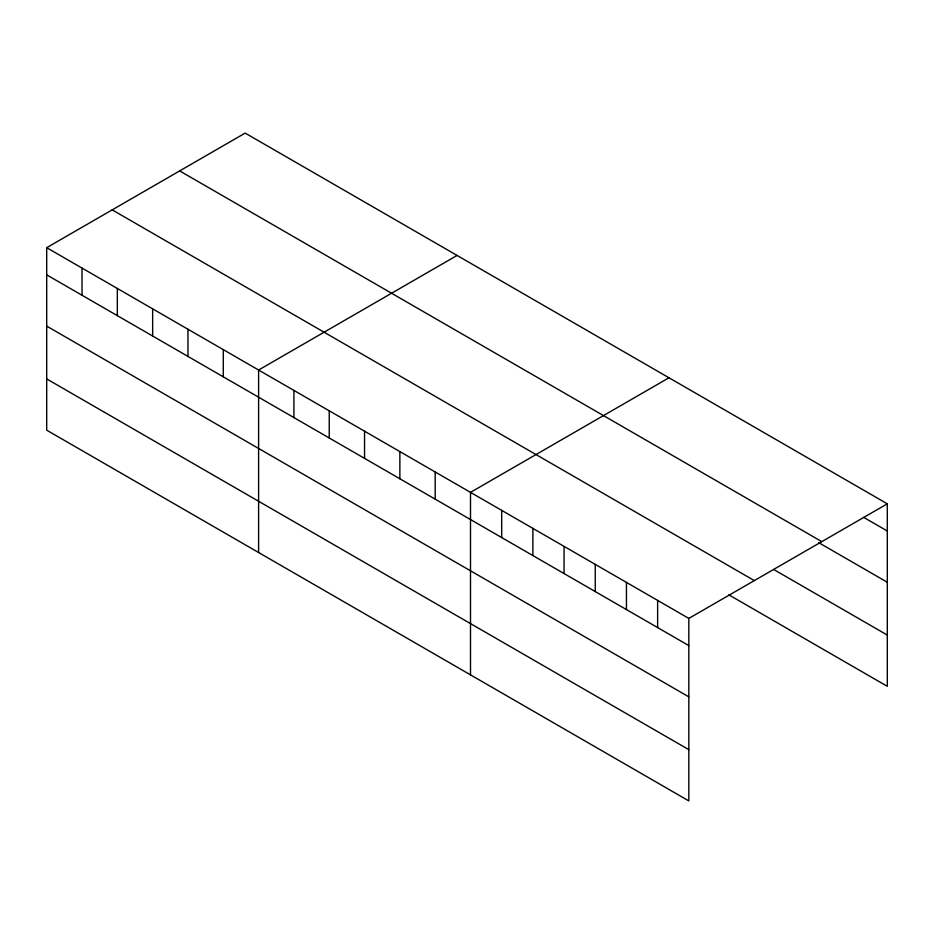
<?xml version="1.0" encoding="UTF-8"?>
<svg xmlns="http://www.w3.org/2000/svg" width="934" height="934" viewBox="0 0 934 934"><rect width="100%" height="100%" fill="white"/><g stroke="black" fill="none" stroke-linecap="round" stroke-linejoin="round"><path stroke-width="1.4" d="M46.7 247.685L688.825 618.413L688.825 800.905L46.7 430.177L46.7 247.685L245.175 133.095L887.3 503.823L887.3 686.315L728.859 594.841M457.076 255.437L258.601 370.027L258.601 552.519M668.977 377.78L470.502 492.37L470.502 674.862M688.825 618.413L887.3 503.823M863.6 517.319L887.3 531.002M179.678 170.91L821.803 541.638M818.686 542.642L887.3 582.256M773.772 569.518L887.3 635.062M112.197 209.87L754.322 580.598M46.7 274.865L688.825 645.592M46.7 326.118L688.825 696.846M46.7 378.924L688.825 749.652M657.629 600.41L657.629 627.59M626.445 582.396L626.445 609.575M595.25 564.393L595.25 591.572M564.066 546.39L564.066 573.569M532.882 528.375L532.882 555.555M501.686 510.373L501.686 537.552M435.186 471.974L435.186 499.153M399.869 451.589L399.869 478.768M364.552 431.193L364.552 458.372M329.235 410.808L329.235 437.988M293.918 390.412L293.918 417.603M223.284 349.643L223.284 376.822M187.968 329.247L187.968 356.426M152.651 308.862L152.651 336.042M117.334 288.466L117.334 315.645M82.017 268.081L82.017 295.261"/></g></svg>
